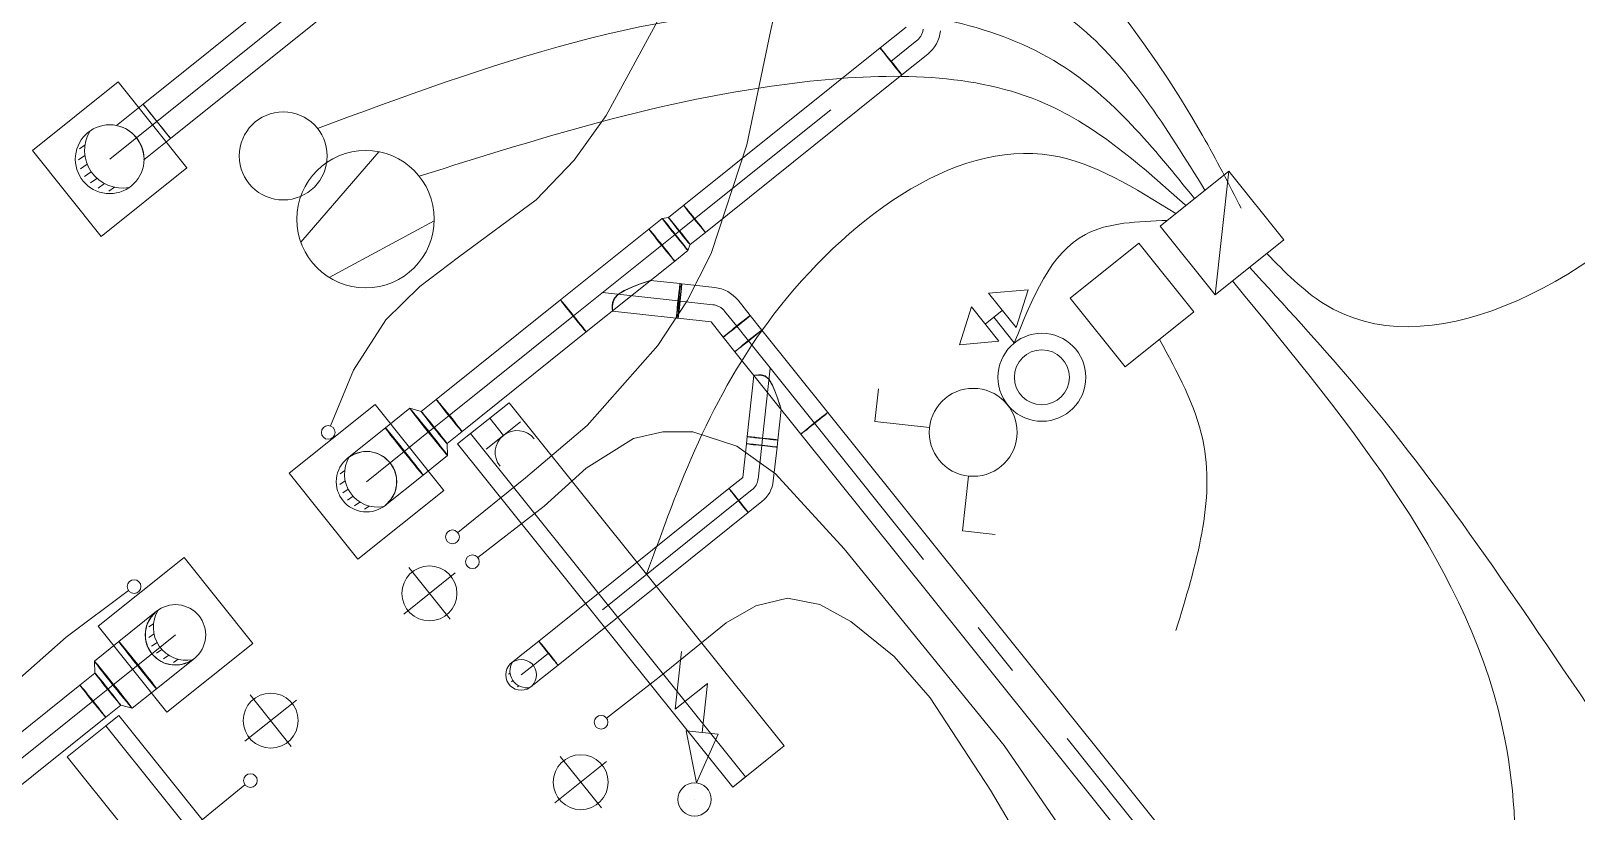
# Model space of a CAD drawing. Header units: metres. Extents: x 2747662.9 to 2747731.3, y 1250221.9 to 1250283.3.
# Drawn here: x 2747694.766 to 2747697.576, y 1250263.421 to 1250264.84 of the extents above; entities that cross this region are included whole.
import ezdxf

# ---------------------------------------------------------------- set-up
doc = ezdxf.new("R2010")
doc.units = ezdxf.units.M
doc.header["$MEASUREMENT"] = 0
for name, pattern in [('STRICHPUNKT2-A0PKIVIE00', [0.635, 0.3175, -0.15875, 0, -0.15875]), ('STRICHPUNKT2-A0PKIVIO00', [0.635, 0.3175, -0.15875, 0, -0.15875]), ('STRICHPUNKT2-A0PKIVIT00', [0.635, 0.3175, -0.15875, 0, -0.15875])]:
    doc.linetypes.add(name, pattern=pattern)
for name, color, linetype in [('___deckendurchbruch', 7, 'Continuous'), ('___elektro', 7, 'Continuous'), ('___lueftung', 7, 'Continuous'), ('___sanitär', 7, 'Continuous')]:
    doc.layers.add(name, color=color, linetype=linetype)

msp = doc.modelspace()

# ---------------------------------------------------------------- linework, layer by layer
at = {"layer": '___deckendurchbruch', "color": 215, "linetype": 'STRICHPUNKT2-A0PKIVIT00', "lineweight": 0, "true_color": 0xa44f91}
for p, q in [((2747695.4439, 1250263.7797), (2747695.5375, 1250263.8547)), ((2747695.5282, 1250263.7704), (2747695.4532, 1250263.864)), ((2747695.1552, 1250263.5483), (2747695.2488, 1250263.6233)), ((2747695.2395, 1250263.539), (2747695.1645, 1250263.6326)), ((2747695.719, 1250263.4363), (2747695.8127, 1250263.5114)), ((2747695.8034, 1250263.427), (2747695.7283, 1250263.5207))]:
    msp.add_line(p, q, dxfattribs=at)
at = {"layer": '___deckendurchbruch', "color": 215, "linetype": 'Continuous', "lineweight": 0, "true_color": 0xa44f91}
for centre in [(2747695.4907, 1250263.8172), (2747695.202, 1250263.5858), (2747695.7659, 1250263.4738)]:
    msp.add_circle(centre, 0.05, dxfattribs=at)
at = {"layer": '___elektro', "color": 30, "linetype": 'Continuous', "lineweight": 0, "true_color": 0xff8d1c}
for p, q in [((2747695.1747, 1250264.6752), (2747695.1748, 1250264.6752)), ((2747695.2872, 1250264.6628), (2747695.2872, 1250264.6628)), ((2747695.3989, 1250264.6203), (2747695.2568, 1250264.4559)), ((2747695.2965, 1250264.5952), (2747695.2965, 1250264.5953)), ((2747695.4722, 1250264.5759), (2747695.4722, 1250264.5759)), ((2747696.9448, 1250264.5853), (2747696.8199, 1250264.4852)), ((2747696.9448, 1250264.5853), (2747696.92, 1250264.3604)), ((2747697.0448, 1250264.4604), (2747696.9448, 1250264.5853)), ((2747695.1624, 1250264.5628), (2747695.1624, 1250264.5628)), ((2747695.2748, 1250264.5504), (2747695.2749, 1250264.5504)), ((2747696.898, 1250264.5478), (2747696.898, 1250264.5478)), ((2747696.9136, 1250264.5603), (2747696.9136, 1250264.5603)), ((2747696.9292, 1250264.5728), (2747696.9292, 1250264.5728)), ((2747696.9573, 1250264.5697), (2747696.9573, 1250264.5697)), ((2747696.9698, 1250264.5541), (2747696.9698, 1250264.5541)), ((2747696.8667, 1250264.5227), (2747696.8668, 1250264.5228)), ((2747696.8824, 1250264.5352), (2747696.8824, 1250264.5353)), ((2747696.9823, 1250264.5385), (2747696.9823, 1250264.5385)), ((2747696.9948, 1250264.5228), (2747696.9949, 1250264.5229)), ((2747695.4996, 1250264.4947), (2747695.3082, 1250264.3918)), ((2747696.8355, 1250264.4977), (2747696.8356, 1250264.4977)), ((2747696.8511, 1250264.5102), (2747696.8512, 1250264.5103)), ((2747697.0073, 1250264.5072), (2747697.0074, 1250264.5073)), ((2747697.0198, 1250264.4916), (2747697.0199, 1250264.4917)), ((2747696.8199, 1250264.4852), (2747696.92, 1250264.3604)), ((2747696.8324, 1250264.4696), (2747696.8325, 1250264.4696)), ((2747697.0323, 1250264.476), (2747697.0324, 1250264.4761)), ((2747696.7809, 1250264.4539), (2747696.6561, 1250264.3539)), ((2747696.881, 1250264.3291), (2747696.7809, 1250264.4539)), ((2747696.7934, 1250264.4383), (2747696.7935, 1250264.4384)), ((2747696.8449, 1250264.454), (2747696.845, 1250264.454)), ((2747696.8575, 1250264.4384), (2747696.8575, 1250264.4384)), ((2747696.92, 1250264.3604), (2747697.0448, 1250264.4604)), ((2747697.0136, 1250264.4354), (2747697.0137, 1250264.4354)), ((2747697.0292, 1250264.4479), (2747697.0293, 1250264.4479)), ((2747695.2771, 1250264.4195), (2747695.2771, 1250264.4195)), ((2747696.87, 1250264.4228), (2747696.87, 1250264.4228)), ((2747696.8825, 1250264.4072), (2747696.8825, 1250264.4072)), ((2747696.9824, 1250264.4104), (2747696.9825, 1250264.4104)), ((2747696.998, 1250264.4229), (2747696.9981, 1250264.4229)), ((2747695.4528, 1250264.4001), (2747695.4528, 1250264.4002)), ((2747696.895, 1250264.3916), (2747696.895, 1250264.3916)), ((2747696.9512, 1250264.3854), (2747696.9512, 1250264.3854)), ((2747696.9668, 1250264.3979), (2747696.9669, 1250264.3979)), ((2747696.5795, 1250264.3694), (2747696.5077, 1250264.3631)), ((2747696.5577, 1250264.3007), (2747696.5077, 1250264.3631)), ((2747696.5795, 1250264.3694), (2747696.5577, 1250264.3007)), ((2747696.6561, 1250264.3539), (2747696.7561, 1250264.229)), ((2747696.9075, 1250264.376), (2747696.9075, 1250264.376)), ((2747696.9356, 1250264.3729), (2747696.9356, 1250264.3729)), ((2747696.4547, 1250264.2694), (2747696.4765, 1250264.3381)), ((2747696.5265, 1250264.2757), (2747696.4765, 1250264.3381)), ((2747696.5015, 1250264.3069), (2747696.5327, 1250264.3319)), ((2747696.7561, 1250264.229), (2747696.881, 1250264.3291)), ((2747696.5171, 1250264.3194), (2747696.5546, 1250264.2726)), ((2747696.4547, 1250264.2694), (2747696.5265, 1250264.2757)), ((2747696.5546, 1250264.2726), (2747696.5547, 1250264.2726)), ((2747696.6671, 1250264.2602), (2747696.6671, 1250264.2602)), ((2747696.3009, 1250264.1298), (2747696.3075, 1250264.1895)), ((2747696.4298, 1250264.1725), (2747696.4298, 1250264.1726)), ((2747696.5422, 1250264.1601), (2747696.5423, 1250264.1602)), ((2747696.5422, 1250264.1601), (2747696.5423, 1250264.1602)), ((2747695.6565, 1250264.1295), (2747695.5941, 1250264.0795)), ((2747695.6003, 1250264.1357), (2747695.6003, 1250264.1357)), ((2747695.6253, 1250264.1045), (2747695.6003, 1250264.1357)), ((2747696.4003, 1250264.1189), (2747696.3009, 1250264.1298)), ((2747696.6547, 1250264.1477), (2747696.6547, 1250264.1478)), ((2747695.6253, 1250264.1045), (2747695.6254, 1250264.1045)), ((2747696.4174, 1250264.0601), (2747696.4174, 1250264.0601)), ((2747696.5298, 1250264.0477), (2747696.5299, 1250264.0477)), ((2747696.471, 1250264.0306), (2747696.4601, 1250263.9312)), ((2747696.4601, 1250263.9312), (2747696.5197, 1250263.9246)), ((2747695.8858, 1250263.8519), (2747695.8858, 1250263.8519)), ((2747695.7921, 1250263.7768), (2747695.7922, 1250263.7769)), ((2747695.9377, 1250263.6064), (2747695.9494, 1250263.7118)), ((2747695.9963, 1250263.6533), (2747695.9377, 1250263.6064)), ((2747695.9865, 1250263.5643), (2747695.9963, 1250263.6533)), ((2747696.0156, 1250263.5611), (2747695.9574, 1250263.5675)), ((2747695.9764, 1250263.4725), (2747695.9574, 1250263.5675)), ((2747694.8672, 1250263.5482), (2747694.8673, 1250263.5482)), ((2747695.9764, 1250263.4725), (2747696.0156, 1250263.5611)), ((2747696.1006, 1250263.5114), (2747696.1006, 1250263.5115)), ((2747695.973, 1250263.4424), (2747695.9731, 1250263.4424))]:
    msp.add_line(p, q, dxfattribs=at)
for points in [[(2747695.542, 1250264.089), (2747696.0423, 1250263.4647), (2747696.1359, 1250263.5398), (2747695.6357, 1250264.164)], [(2747695.542, 1250264.089), (2747696.0423, 1250263.4647), (2747696.0657, 1250263.4835), (2747695.5654, 1250264.1077)], [(2747695.4259, 1250262.9707), (2747694.9255, 1250263.5949), (2747694.8319, 1250263.5199), (2747695.3322, 1250262.8956)], [(2747695.4259, 1250262.9707), (2747694.9255, 1250263.5949), (2747694.9021, 1250263.5762), (2747695.4024, 1250262.9519)]]:
    msp.add_lwpolyline(points, close=True, dxfattribs=at)
for centre, radius in [((2747695.2248, 1250264.6128), 0.08), ((2747695.3746, 1250264.4977), 0.125), ((2747696.6047, 1250264.2102), 0.08), ((2747696.6047, 1250264.2102), 0.05), ((2747696.4798, 1250264.1101), 0.08), ((2747695.973, 1250263.4424), 0.0303)]:
    msp.add_circle(centre, radius, dxfattribs=at)
msp.add_arc((2747695.6503, 1250264.0733), 0.04, 38.71, 218.71, dxfattribs=at)
for points, knots in [([(2747697.0136, 1250264.4354), (2747697.0468, 1250264.4016), (2747697.08, 1250264.3678), (2747697.1171, 1250264.3444), (2747697.4881, 1250264.1098), (2747698.2472, 1250264.9107), (2747698.0798, 1250265.3318), (2747698.0593, 1250265.3833), (2747698.025, 1250265.429), (2747697.9908, 1250265.4748)], [0, 0, 0, 0, 1, 1, 1, 2, 2, 2, 3, 3, 3, 3]), ([(2747695.1858, 1250265.2915), (2747695.4422, 1250265.3725), (2747695.6985, 1250265.4535), (2747695.9429, 1250265.4183), (2747696.333, 1250265.362), (2747696.6928, 1250265.0099), (2747696.8971, 1250264.6499), (2747696.922, 1250264.6059), (2747696.9447, 1250264.5618), (2747696.9673, 1250264.5177)], [0, 0, 0, 0, 1, 1, 1, 2, 2, 2, 3, 3, 3, 3]), ([(2747696.9014, 1250264.5505), (2747696.8315, 1250264.6636), (2747696.7616, 1250264.7768), (2747696.669, 1250264.8517), (2747696.469, 1250265.0135), (2747696.1631, 1250264.9969), (2747695.8573, 1250264.9803)], [0, 0, 0, 0, 1, 1, 1, 2, 2, 2, 2]), ([(2747695.2872, 1250264.6628), (2747695.5966, 1250264.7775), (2747695.9061, 1250264.8921), (2747696.2387, 1250264.882), (2747696.3788, 1250264.8777), (2747696.523, 1250264.8513), (2747696.637, 1250264.7798), (2747696.7331, 1250264.7196), (2747696.8077, 1250264.6274), (2747696.8824, 1250264.5352)], [0, 0, 0, 0, 1, 1, 1, 2, 2, 2, 3, 3, 3, 3]), ([(2747695.4722, 1250264.5759), (2747695.7028, 1250264.6487), (2747695.9334, 1250264.7215), (2747696.1828, 1250264.7485), (2747696.3296, 1250264.7644), (2747696.483, 1250264.7643), (2747696.6113, 1250264.7078), (2747696.7054, 1250264.6663), (2747696.7861, 1250264.5945), (2747696.8667, 1250264.5227)], [0, 0, 0, 0, 1, 1, 1, 2, 2, 2, 3, 3, 3, 3]), ([(2747695.8858, 1250263.8519), (2747695.9439, 1250264.0132), (2747696.002, 1250264.1745), (2747696.1173, 1250264.3249), (2747696.2447, 1250264.4909), (2747696.4418, 1250264.6437), (2747696.6222, 1250264.6137), (2747696.6996, 1250264.6009), (2747696.7739, 1250264.5544), (2747696.8483, 1250264.5079)], [0, 0, 0, 0, 1, 1, 1, 2, 2, 2, 3, 3, 3, 3]), ([(2747696.5546, 1250264.2726), (2747696.5873, 1250264.3545), (2747696.6199, 1250264.4365), (2747696.6841, 1250264.4702), (2747696.7251, 1250264.4918), (2747696.779, 1250264.4936), (2747696.8328, 1250264.4955)], [0, 0, 0, 0, 1, 1, 1, 2, 2, 2, 2]), ([(2747698.591, 1250263.0949), (2747698.5208, 1250263.0389), (2747698.4506, 1250262.9829), (2747698.3803, 1250262.9593), (2747698.1091, 1250262.8686), (2747697.837, 1250263.261), (2747697.629, 1250263.5675), (2747697.46, 1250263.8165), (2747697.3333, 1250264.0087), (2747697.1679, 1250264.2032), (2747697.1093, 1250264.2721), (2747697.0459, 1250264.3412), (2747696.9824, 1250264.4104)], [0, 0, 0, 0, 1, 1, 1, 2, 2, 2, 3, 3, 3, 4, 4, 4, 4]), ([(2747697.4311, 1250262.9278), (2747697.4584, 1250263.1417), (2747697.4856, 1250263.3556), (2747697.447, 1250263.5523), (2747697.3873, 1250263.8576), (2747697.1692, 1250264.1215), (2747696.9512, 1250264.3854)], [0, 0, 0, 0, 1, 1, 1, 2, 2, 2, 2]), ([(2747696.8185, 1250264.2792), (2747696.8512, 1250264.2193), (2747696.8839, 1250264.1594), (2747696.8974, 1250264.0969), (2747696.9211, 1250263.9867), (2747696.8848, 1250263.8683), (2747696.8486, 1250263.75)], [0, 0, 0, 0, 1, 1, 1, 2, 2, 2, 2])]:
    msp.add_open_spline(points, degree=3, knots=knots, dxfattribs=at)
at = {"layer": '___lueftung', "color": 152, "linetype": 'Continuous', "lineweight": 0, "true_color": 0x0365dd}
for p, q in [((2747696.1028, 1250265.6149), (2747694.9699, 1250264.7069)), ((2747695.0199, 1250264.6445), (2747696.1529, 1250265.5525)), ((2747694.9215, 1250264.6682), (2747694.9699, 1250264.7069)), ((2747694.9707, 1250264.7059), (2747694.9699, 1250264.7069)), ((2747694.9699, 1250264.7069), (2747694.9707, 1250264.7059)), ((2747694.9845, 1250264.6887), (2747694.9699, 1250264.7069)), ((2747694.9732, 1250264.7028), (2747694.9707, 1250264.7059)), ((2747694.9707, 1250264.7059), (2747694.9732, 1250264.7028)), ((2747694.9772, 1250264.6978), (2747694.9732, 1250264.7028)), ((2747694.9732, 1250264.7028), (2747694.9772, 1250264.6978)), ((2747694.9824, 1250264.6913), (2747694.9772, 1250264.6978)), ((2747694.9772, 1250264.6978), (2747694.9824, 1250264.6913)), ((2747694.9884, 1250264.6838), (2747694.9824, 1250264.6913)), ((2747694.9824, 1250264.6913), (2747694.9884, 1250264.6838)), ((2747695.0053, 1250264.6628), (2747694.9845, 1250264.6887)), ((2747694.9232, 1250264.6678), (2747694.9215, 1250264.6682)), ((2747694.9215, 1250264.6682), (2747694.9232, 1250264.6678)), ((2747694.928, 1250264.6665), (2747694.9232, 1250264.6678)), ((2747694.9232, 1250264.6678), (2747694.928, 1250264.6665)), ((2747694.9349, 1250264.6639), (2747694.928, 1250264.6665)), ((2747694.928, 1250264.6665), (2747694.9349, 1250264.6639)), ((2747694.9428, 1250264.6596), (2747694.9349, 1250264.6639)), ((2747694.9349, 1250264.6639), (2747694.9428, 1250264.6596)), ((2747694.9507, 1250264.6536), (2747694.9428, 1250264.6596)), ((2747694.9428, 1250264.6596), (2747694.9507, 1250264.6536)), ((2747694.9949, 1250264.6757), (2747694.9884, 1250264.6838)), ((2747694.9884, 1250264.6838), (2747694.9949, 1250264.6757)), ((2747694.9949, 1250264.6757), (2747695.0014, 1250264.6676)), ((2747695.0014, 1250264.6676), (2747694.9949, 1250264.6757)), ((2747695.0014, 1250264.6676), (2747695.0074, 1250264.6601)), ((2747695.0074, 1250264.6601), (2747695.0014, 1250264.6676)), ((2747695.0199, 1250264.6445), (2747695.0053, 1250264.6628)), ((2747695.0074, 1250264.6601), (2747695.0126, 1250264.6537)), ((2747695.0126, 1250264.6537), (2747695.0074, 1250264.6601)), ((2747694.8542, 1250264.6259), (2747694.8643, 1250264.6329)), ((2747694.8542, 1250264.6259), (2747694.8643, 1250264.6329)), ((2747694.9578, 1250264.646), (2747694.9507, 1250264.6536)), ((2747694.9507, 1250264.6536), (2747694.9578, 1250264.646)), ((2747694.9578, 1250264.646), (2747694.9636, 1250264.6374)), ((2747694.9636, 1250264.6374), (2747694.9578, 1250264.646)), ((2747694.9636, 1250264.6374), (2747694.9678, 1250264.6284)), ((2747694.9678, 1250264.6284), (2747694.9636, 1250264.6374)), ((2747694.9715, 1250264.6058), (2747695.0199, 1250264.6445)), ((2747695.0126, 1250264.6537), (2747695.0166, 1250264.6487)), ((2747695.0166, 1250264.6487), (2747695.0126, 1250264.6537)), ((2747695.0166, 1250264.6487), (2747695.0191, 1250264.6456)), ((2747695.0191, 1250264.6456), (2747695.0166, 1250264.6487)), ((2747695.0191, 1250264.6456), (2747695.0199, 1250264.6445)), ((2747695.0199, 1250264.6445), (2747695.0191, 1250264.6456)), ((2747694.8525, 1250264.6058), (2747694.8641, 1250264.6138)), ((2747694.8525, 1250264.6058), (2747694.8641, 1250264.6138)), ((2747694.9091, 1250264.6069), (2747694.9091, 1250264.607)), ((2747694.9091, 1250264.6069), (2747694.9091, 1250264.607)), ((2747694.9678, 1250264.6284), (2747694.9702, 1250264.6197)), ((2747694.9702, 1250264.6197), (2747694.9678, 1250264.6284)), ((2747694.9702, 1250264.6197), (2747694.9713, 1250264.6124)), ((2747694.9713, 1250264.6124), (2747694.9702, 1250264.6197)), ((2747694.9713, 1250264.6124), (2747694.9716, 1250264.6075)), ((2747694.9716, 1250264.6075), (2747694.9713, 1250264.6124)), ((2747694.9716, 1250264.6075), (2747694.9715, 1250264.6058)), ((2747694.9715, 1250264.6058), (2747694.9716, 1250264.6075)), ((2747694.8562, 1250264.5893), (2747694.8683, 1250264.5977)), ((2747694.8562, 1250264.5893), (2747694.8683, 1250264.5977)), ((2747694.8635, 1250264.5753), (2747694.8757, 1250264.5838)), ((2747694.8635, 1250264.5753), (2747694.8757, 1250264.5838)), ((2747694.874, 1250264.5636), (2747694.886, 1250264.572)), ((2747694.874, 1250264.5636), (2747694.886, 1250264.572)), ((2747694.8881, 1250264.5544), (2747694.8997, 1250264.5624)), ((2747694.8881, 1250264.5544), (2747694.8997, 1250264.5624)), ((2747694.9075, 1250264.5489), (2747694.9176, 1250264.5559)), ((2747694.9075, 1250264.5489), (2747694.9176, 1250264.5559))]:
    msp.add_line(p, q, dxfattribs=at)
at = {"layer": '___lueftung', "color": 152, "linetype": 'STRICHPUNKT2-A0PKIVIE00', "lineweight": 0, "true_color": 0x0365dd}
for p, q in [((2747694.9949, 1250264.6757), (2747696.1278, 1250265.5837)), ((2747694.9091, 1250264.6069), (2747694.9949, 1250264.6757))]:
    msp.add_line(p, q, dxfattribs=at)
at = {"layer": '___lueftung', "color": 152, "linetype": 'Continuous', "lineweight": 0, "true_color": 0x0365dd}
msp.add_circle((2747694.9091, 1250264.6069), 0.0625, dxfattribs=at)
msp.add_circle((2747694.9091, 1250264.6069), 0.0625, dxfattribs=at)
msp.add_arc((2747694.9319, 1250264.6227), 0.0684, 148.6622, 280.7576, dxfattribs=at)
msp.add_arc((2747694.9319, 1250264.6227), 0.0684, 148.6622, 280.7576, dxfattribs=at)
msp.add_arc((2747694.9319, 1250264.6227), 0.0684, 148.6622, 280.7576, dxfattribs=at)
msp.add_arc((2747694.9319, 1250264.6227), 0.0684, 148.6622, 280.7576, dxfattribs=at)
at = {"layer": '___sanitär', "color": 106, "linetype": 'Continuous', "lineweight": 0, "true_color": 0x008a1e}
for p, q in [((2747696.3104, 1250264.8093), (2747696.3576, 1250264.8471)), ((2747695.9532, 1250264.523), (2747696.3105, 1250264.8093)), ((2747696.3498, 1250264.7601), (2747696.397, 1250264.7979)), ((2747694.7685, 1250264.6224), (2747694.9246, 1250264.7475)), ((2747694.9246, 1250264.7475), (2747694.7685, 1250264.6224)), ((2747694.7685, 1250264.6224), (2747694.9246, 1250264.7475)), ((2747694.9246, 1250264.7475), (2747694.7685, 1250264.6224)), ((2747694.9246, 1250264.7475), (2747695.0496, 1250264.5914)), ((2747694.9246, 1250264.7475), (2747695.0496, 1250264.5914)), ((2747694.9246, 1250264.7475), (2747694.9246, 1250264.7475)), ((2747694.9246, 1250264.7475), (2747695.0496, 1250264.5914)), ((2747694.9246, 1250264.7475), (2747695.0496, 1250264.5914)), ((2747694.9246, 1250264.7475), (2747694.9246, 1250264.7475)), ((2747695.9926, 1250264.4738), (2747696.3499, 1250264.7601)), ((2747694.7685, 1250264.6224), (2747694.7685, 1250264.6225)), ((2747694.7685, 1250264.6224), (2747694.7685, 1250264.6225)), ((2747694.7685, 1250264.6224), (2747694.8936, 1250264.4664)), ((2747694.7685, 1250264.6224), (2747694.8936, 1250264.4664)), ((2747694.7685, 1250264.6224), (2747694.8936, 1250264.4664)), ((2747694.7685, 1250264.6224), (2747694.8936, 1250264.4664)), ((2747694.8936, 1250264.4664), (2747695.0496, 1250264.5914)), ((2747695.0496, 1250264.5914), (2747694.8936, 1250264.4664)), ((2747694.8936, 1250264.4664), (2747695.0496, 1250264.5914)), ((2747695.0496, 1250264.5914), (2747694.8936, 1250264.4664)), ((2747695.0496, 1250264.5914), (2747695.0497, 1250264.5915)), ((2747695.0496, 1250264.5914), (2747695.0497, 1250264.5915)), ((2747695.9255, 1250264.5008), (2747695.9532, 1250264.523)), ((2747695.8899, 1250264.4799), (2747695.914, 1250264.4993)), ((2747695.914, 1250264.4993), (2747695.9255, 1250264.5008)), ((2747694.8936, 1250264.4664), (2747694.8936, 1250264.4664)), ((2747694.8936, 1250264.4664), (2747694.8936, 1250264.4664)), ((2747695.7291, 1250264.3511), (2747695.8899, 1250264.4799)), ((2747695.9649, 1250264.4516), (2747695.9926, 1250264.4738)), ((2747695.9368, 1250264.4214), (2747695.9609, 1250264.4408)), ((2747695.9609, 1250264.4408), (2747695.9649, 1250264.4516)), ((2747695.776, 1250264.2926), (2747695.9368, 1250264.4214)), ((2747695.8723, 1250264.3793), (2747695.8588, 1250264.3742)), ((2747695.8596, 1250264.3744), (2747695.873, 1250264.3795)), ((2747695.8833, 1250264.3831), (2747695.8723, 1250264.3793)), ((2747695.873, 1250264.3795), (2747695.8838, 1250264.3833)), ((2747695.8905, 1250264.3855), (2747695.8833, 1250264.3831)), ((2747695.8838, 1250264.3833), (2747695.8908, 1250264.3856)), ((2747695.8931, 1250264.3864), (2747695.8905, 1250264.3855)), ((2747695.8908, 1250264.3856), (2747695.8931, 1250264.3864)), ((2747695.8931, 1250264.3864), (2747695.9467, 1250264.3805)), ((2747695.9465, 1250264.3794), (2747695.946, 1250264.3762)), ((2747695.9467, 1250264.3805), (2747695.9465, 1250264.3794)), ((2747695.9465, 1250264.3763), (2747695.9467, 1250264.3794)), ((2747695.9466, 1250264.3805), (2747695.9497, 1250264.3802)), ((2747695.9467, 1250264.3794), (2747695.9467, 1250264.3805)), ((2747695.9497, 1250264.3802), (2747696.0099, 1250264.3735)), ((2747695.5031, 1250264.17), (2747695.7291, 1250264.3511)), ((2747695.827, 1250264.3536), (2747695.824, 1250264.3463)), ((2747695.8248, 1250264.3466), (2747695.8279, 1250264.3539)), ((2747695.8337, 1250264.361), (2747695.827, 1250264.3536)), ((2747695.8279, 1250264.3539), (2747695.8347, 1250264.3613)), ((2747695.845, 1250264.368), (2747695.8337, 1250264.361)), ((2747695.8347, 1250264.3613), (2747695.8459, 1250264.3683)), ((2747695.8588, 1250264.3742), (2747695.845, 1250264.368)), ((2747695.8459, 1250264.3683), (2747695.8596, 1250264.3744)), ((2747695.9437, 1250264.3571), (2747695.9428, 1250264.349)), ((2747695.9446, 1250264.3647), (2747695.9437, 1250264.3571)), ((2747695.9438, 1250264.3493), (2747695.9447, 1250264.3574)), ((2747695.9454, 1250264.3712), (2747695.9446, 1250264.3647)), ((2747695.9447, 1250264.3574), (2747695.9454, 1250264.3649)), ((2747695.946, 1250264.3762), (2747695.9454, 1250264.3712)), ((2747695.9454, 1250264.3649), (2747695.9461, 1250264.3714)), ((2747695.9461, 1250264.3714), (2747695.9465, 1250264.3763)), ((2747696.0521, 1250264.3503), (2747696.0743, 1250264.3226)), ((2747695.824, 1250264.3463), (2747695.8231, 1250264.3399)), ((2747695.8231, 1250264.3399), (2747695.8231, 1250264.3349)), ((2747695.8231, 1250264.3349), (2747695.8234, 1250264.3317)), ((2747695.8234, 1250264.3317), (2747695.8236, 1250264.3307)), ((2747695.8236, 1250264.335), (2747695.8238, 1250264.3401)), ((2747695.8236, 1250264.3318), (2747695.8236, 1250264.335)), ((2747695.8236, 1250264.3307), (2747695.8236, 1250264.3318)), ((2747695.8236, 1250264.3307), (2747695.9398, 1250264.3179)), ((2747695.8238, 1250264.3401), (2747695.8248, 1250264.3466)), ((2747695.9405, 1250264.3269), (2747695.9401, 1250264.322)), ((2747695.9411, 1250264.3334), (2747695.9405, 1250264.3269)), ((2747695.9405, 1250264.3221), (2747695.9412, 1250264.3271)), ((2747695.9419, 1250264.3409), (2747695.9411, 1250264.3334)), ((2747695.9412, 1250264.3271), (2747695.942, 1250264.3336)), ((2747695.9428, 1250264.349), (2747695.9419, 1250264.3409)), ((2747695.942, 1250264.3336), (2747695.9429, 1250264.3412)), ((2747695.9429, 1250264.3412), (2747695.9438, 1250264.3493)), ((2747696.0743, 1250264.3226), (2747696.0955, 1250264.2962)), ((2747695.9401, 1250264.322), (2747695.9398, 1250264.3189)), ((2747695.9398, 1250264.3179), (2747695.9401, 1250264.319)), ((2747695.9398, 1250264.3189), (2747695.9398, 1250264.3179)), ((2747695.94, 1250264.3178), (2747695.943, 1250264.3175)), ((2747695.9401, 1250264.319), (2747695.9405, 1250264.3221)), ((2747695.9428, 1250264.3175), (2747696.003, 1250264.3109)), ((2747696.003, 1250264.3109), (2747696.0252, 1250264.2832)), ((2747696.0955, 1250264.2962), (2747696.2156, 1250264.1464)), ((2747695.55, 1250264.1114), (2747695.776, 1250264.2926)), ((2747696.0251, 1250264.2832), (2747696.0464, 1250264.2568)), ((2747696.0464, 1250264.2568), (2747696.1664, 1250264.107)), ((2747696.081, 1250264.2135), (2747696.0687, 1250264.1023)), ((2747696.0819, 1250264.2138), (2747696.081, 1250264.2135)), ((2747696.081, 1250264.2135), (2747696.082, 1250264.2136)), ((2747696.0848, 1250264.2142), (2747696.0819, 1250264.2138)), ((2747696.082, 1250264.2136), (2747696.0849, 1250264.2138)), ((2747696.0892, 1250264.2146), (2747696.0848, 1250264.2142)), ((2747696.0849, 1250264.2138), (2747696.0894, 1250264.214)), ((2747696.095, 1250264.2145), (2747696.0892, 1250264.2146)), ((2747696.0894, 1250264.214), (2747696.0953, 1250264.2137)), ((2747696.1016, 1250264.2126), (2747696.095, 1250264.2145)), ((2747696.0953, 1250264.2137), (2747696.1019, 1250264.2118)), ((2747696.1083, 1250264.2071), (2747696.1016, 1250264.2126)), ((2747696.1019, 1250264.2118), (2747696.1085, 1250264.2062)), ((2747696.1144, 1250264.1967), (2747696.1083, 1250264.2071)), ((2747696.1085, 1250264.2062), (2747696.1147, 1250264.1958)), ((2747696.1198, 1250264.1836), (2747696.1144, 1250264.1967)), ((2747696.1147, 1250264.1958), (2747696.12, 1250264.1828)), ((2747696.1243, 1250264.171), (2747696.1198, 1250264.1836)), ((2747696.12, 1250264.1828), (2747696.1244, 1250264.1703)), ((2747695.2358, 1250264.0359), (2747695.392, 1250264.1608)), ((2747695.392, 1250264.1608), (2747695.2358, 1250264.0359)), ((2747695.2358, 1250264.0359), (2747695.392, 1250264.1608)), ((2747695.392, 1250264.1608), (2747695.2358, 1250264.0359)), ((2747695.392, 1250264.1608), (2747695.392, 1250264.1609)), ((2747695.392, 1250264.1608), (2747695.392, 1250264.1609)), ((2747695.392, 1250264.1608), (2747695.5169, 1250264.0046)), ((2747695.392, 1250264.1608), (2747695.5169, 1250264.0046)), ((2747695.392, 1250264.1608), (2747695.5169, 1250264.0046)), ((2747695.392, 1250264.1608), (2747695.5169, 1250264.0046)), ((2747695.4105, 1250264.1181), (2747695.455, 1250264.1538)), ((2747695.455, 1250264.1538), (2747695.4758, 1250264.1481)), ((2747695.4758, 1250264.1481), (2747695.5031, 1250264.17)), ((2747696.1276, 1250264.1607), (2747696.1243, 1250264.171)), ((2747696.1244, 1250264.1703), (2747696.1278, 1250264.1603)), ((2747696.1298, 1250264.1541), (2747696.1276, 1250264.1607)), ((2747696.1278, 1250264.1603), (2747696.1298, 1250264.1539)), ((2747696.1305, 1250264.1518), (2747696.1298, 1250264.1541)), ((2747696.1298, 1250264.1539), (2747696.1305, 1250264.1518)), ((2747696.1305, 1250264.1518), (2747696.1244, 1250264.0961)), ((2747696.2156, 1250264.1464), (2747696.9758, 1250263.1979)), ((2747695.3419, 1250264.0632), (2747695.4105, 1250264.1181)), ((2747695.4118, 1250264.1168), (2747695.4105, 1250264.1181)), ((2747695.4105, 1250264.1181), (2747695.4115, 1250264.1165)), ((2747695.4115, 1250264.1165), (2747695.4148, 1250264.1121)), ((2747695.4154, 1250264.1126), (2747695.4118, 1250264.1168)), ((2747695.4148, 1250264.1121), (2747695.4201, 1250264.1052)), ((2747695.421, 1250264.1059), (2747695.4154, 1250264.1126)), ((2747695.4201, 1250264.1052), (2747695.4271, 1250264.0962)), ((2747695.4282, 1250264.0971), (2747695.421, 1250264.1059)), ((2747695.5227, 1250264.0896), (2747695.55, 1250264.1114)), ((2747696.0687, 1250264.1023), (2747696.0673, 1250264.0893)), ((2747696.0696, 1250264.1023), (2747696.0687, 1250264.1023)), ((2747696.0687, 1250264.1023), (2747696.0697, 1250264.1021)), ((2747696.0724, 1250264.1021), (2747696.0696, 1250264.1023)), ((2747696.0697, 1250264.1021), (2747696.0725, 1250264.1017)), ((2747696.0768, 1250264.1017), (2747696.0724, 1250264.1021)), ((2747696.0725, 1250264.1017), (2747696.077, 1250264.1011)), ((2747696.0825, 1250264.1011), (2747696.0768, 1250264.1017)), ((2747696.077, 1250264.1011), (2747696.0827, 1250264.1004)), ((2747696.0892, 1250264.1004), (2747696.0825, 1250264.1011)), ((2747696.0827, 1250264.1004), (2747696.0895, 1250264.0996)), ((2747696.0964, 1250264.0997), (2747696.0892, 1250264.1004)), ((2747696.0895, 1250264.0996), (2747696.0967, 1250264.0988)), ((2747696.1036, 1250264.0988), (2747696.0964, 1250264.0997)), ((2747696.0967, 1250264.0988), (2747696.1039, 1250264.098)), ((2747696.1104, 1250264.0981), (2747696.1036, 1250264.0988)), ((2747696.1039, 1250264.098), (2747696.1106, 1250264.0973)), ((2747696.1161, 1250264.0974), (2747696.1104, 1250264.0981)), ((2747696.1106, 1250264.0973), (2747696.1163, 1250264.0967)), ((2747696.1206, 1250264.0968), (2747696.1161, 1250264.0974)), ((2747696.1664, 1250264.107), (2747696.9266, 1250263.1585)), ((2747695.3542, 1250264.0706), (2747695.3419, 1250264.0632)), ((2747695.3419, 1250264.0632), (2747695.3542, 1250264.0706)), ((2747695.368, 1250264.0747), (2747695.3542, 1250264.0706)), ((2747695.3542, 1250264.0706), (2747695.368, 1250264.0747)), ((2747695.3824, 1250264.075), (2747695.368, 1250264.0747)), ((2747695.368, 1250264.0747), (2747695.3824, 1250264.075)), ((2747695.3963, 1250264.0715), (2747695.3824, 1250264.075)), ((2747695.3824, 1250264.075), (2747695.3963, 1250264.0715)), ((2747695.4089, 1250264.0646), (2747695.3963, 1250264.0715)), ((2747695.3963, 1250264.0715), (2747695.4089, 1250264.0646)), ((2747695.4271, 1250264.0962), (2747695.4354, 1250264.0858)), ((2747695.4366, 1250264.0868), (2747695.4282, 1250264.0971)), ((2747695.4354, 1250264.0858), (2747695.4442, 1250264.0747)), ((2747695.4455, 1250264.0757), (2747695.4366, 1250264.0868)), ((2747695.4442, 1250264.0747), (2747695.4532, 1250264.0636)), ((2747695.4544, 1250264.0646), (2747695.4455, 1250264.0757)), ((2747695.5237, 1250264.0679), (2747695.5227, 1250264.0896)), ((2747696.0673, 1250264.0893), (2747696.0605, 1250264.0278)), ((2747696.123, 1250264.0832), (2747696.1162, 1250264.0217)), ((2747696.1163, 1250264.0967), (2747696.1207, 1250264.0963)), ((2747696.1234, 1250264.0964), (2747696.1206, 1250264.0968)), ((2747696.1207, 1250264.0963), (2747696.1235, 1250264.0961)), ((2747696.1244, 1250264.0962), (2747696.123, 1250264.0832)), ((2747696.1244, 1250264.0961), (2747696.1234, 1250264.0964)), ((2747696.1235, 1250264.0961), (2747696.1244, 1250264.0961)), ((2747695.4192, 1250264.0547), (2747695.4089, 1250264.0646)), ((2747695.4089, 1250264.0646), (2747695.4192, 1250264.0547)), ((2747695.4192, 1250264.0547), (2747695.4267, 1250264.0424)), ((2747695.4267, 1250264.0424), (2747695.4192, 1250264.0547)), ((2747695.4267, 1250264.0424), (2747695.4307, 1250264.0286)), ((2747695.4307, 1250264.0286), (2747695.4267, 1250264.0424)), ((2747695.4532, 1250264.0636), (2747695.4615, 1250264.0533)), ((2747695.4626, 1250264.0542), (2747695.4544, 1250264.0646)), ((2747695.4615, 1250264.0533), (2747695.4687, 1250264.0445)), ((2747695.4697, 1250264.0452), (2747695.4626, 1250264.0542)), ((2747695.4687, 1250264.0445), (2747695.4743, 1250264.0378)), ((2747695.475, 1250264.0383), (2747695.4697, 1250264.0452)), ((2747695.4793, 1250264.0323), (2747695.5237, 1250264.0679)), ((2747695.2358, 1250264.0359), (2747695.2358, 1250264.036)), ((2747695.2358, 1250264.0359), (2747695.2358, 1250264.036)), ((2747695.2358, 1250264.0359), (2747695.3607, 1250263.8797)), ((2747695.2358, 1250264.0359), (2747695.3607, 1250263.8797)), ((2747695.2358, 1250264.0359), (2747695.3607, 1250263.8797)), ((2747695.2358, 1250264.0359), (2747695.3607, 1250263.8797)), ((2747695.3279, 1250264.0154), (2747695.3375, 1250264.022)), ((2747695.3281, 1250264.0347), (2747695.3366, 1250264.0405)), ((2747695.3763, 1250264.0203), (2747695.3764, 1250264.0203)), ((2747695.4107, 1250263.9774), (2747695.4793, 1250264.0323)), ((2747695.431, 1250264.0143), (2747695.4276, 1250264.0003)), ((2747695.4276, 1250264.0003), (2747695.431, 1250264.0143)), ((2747695.4307, 1250264.0286), (2747695.431, 1250264.0143)), ((2747695.431, 1250264.0143), (2747695.4307, 1250264.0286)), ((2747695.4743, 1250264.0378), (2747695.4779, 1250264.0336)), ((2747695.4783, 1250264.0339), (2747695.475, 1250264.0383)), ((2747695.4779, 1250264.0336), (2747695.4793, 1250264.0323)), ((2747695.4793, 1250264.0323), (2747695.4783, 1250264.0339)), ((2747696.0605, 1250264.0278), (2747696.0356, 1250264.0079)), ((2747695.3329, 1250263.9998), (2747695.3429, 1250264.0067)), ((2747695.3419, 1250263.9869), (2747695.3518, 1250263.9938)), ((2747695.3607, 1250263.8797), (2747695.5169, 1250264.0046)), ((2747695.5169, 1250264.0046), (2747695.3607, 1250263.8797)), ((2747695.3607, 1250263.8797), (2747695.5169, 1250264.0046)), ((2747695.5169, 1250264.0046), (2747695.3607, 1250263.8797)), ((2747695.4207, 1250263.9877), (2747695.4107, 1250263.9774)), ((2747695.4107, 1250263.9774), (2747695.4207, 1250263.9877)), ((2747695.4276, 1250264.0003), (2747695.4207, 1250263.9877)), ((2747695.4207, 1250263.9877), (2747695.4276, 1250264.0003)), ((2747695.5169, 1250264.0046), (2747695.5169, 1250264.0046)), ((2747695.5169, 1250264.0046), (2747695.5169, 1250264.0046)), ((2747696.0356, 1250264.0079), (2747695.6896, 1250263.7305)), ((2747695.3547, 1250263.9766), (2747695.3643, 1250263.9833)), ((2747695.3729, 1250263.9701), (2747695.3813, 1250263.9759)), ((2747696.0707, 1250263.9642), (2747695.7246, 1250263.6868)), ((2747696.0955, 1250263.9841), (2747696.0707, 1250263.9642)), ((2747694.8881, 1250263.7573), (2747695.0443, 1250263.8822)), ((2747695.0443, 1250263.8822), (2747694.8881, 1250263.7573)), ((2747694.8881, 1250263.7573), (2747695.0443, 1250263.8822)), ((2747695.0443, 1250263.8822), (2747694.8881, 1250263.7573)), ((2747695.0443, 1250263.8822), (2747695.1692, 1250263.726)), ((2747695.0443, 1250263.8822), (2747695.1692, 1250263.726)), ((2747695.0443, 1250263.8822), (2747695.0444, 1250263.8822)), ((2747695.0443, 1250263.8822), (2747695.1692, 1250263.726)), ((2747695.0443, 1250263.8822), (2747695.1692, 1250263.726)), ((2747695.0443, 1250263.8822), (2747695.0444, 1250263.8822)), ((2747695.3607, 1250263.8797), (2747695.3607, 1250263.8797)), ((2747695.3607, 1250263.8797), (2747695.3607, 1250263.8797)), ((2747694.9943, 1250263.7846), (2747694.9257, 1250263.7296)), ((2747694.974, 1250263.7477), (2747694.9774, 1250263.7616)), ((2747694.9774, 1250263.7616), (2747694.974, 1250263.7477)), ((2747694.9774, 1250263.7616), (2747694.9843, 1250263.7742)), ((2747694.9843, 1250263.7742), (2747694.9774, 1250263.7616)), ((2747694.9805, 1250263.7561), (2747694.9889, 1250263.7619)), ((2747694.9843, 1250263.7742), (2747694.9943, 1250263.7846)), ((2747694.9943, 1250263.7846), (2747694.9843, 1250263.7742)), ((2747694.8881, 1250263.7573), (2747695.013, 1250263.6011)), ((2747694.8881, 1250263.7573), (2747695.013, 1250263.6011)), ((2747694.8881, 1250263.7573), (2747694.8882, 1250263.7573)), ((2747694.8881, 1250263.7573), (2747695.013, 1250263.6011)), ((2747694.8881, 1250263.7573), (2747695.013, 1250263.6011)), ((2747694.8881, 1250263.7573), (2747694.8882, 1250263.7573)), ((2747694.9743, 1250263.7333), (2747694.974, 1250263.7477)), ((2747694.974, 1250263.7477), (2747694.9743, 1250263.7333)), ((2747694.9783, 1250263.7195), (2747694.9743, 1250263.7333)), ((2747694.9743, 1250263.7333), (2747694.9783, 1250263.7195)), ((2747694.9802, 1250263.7368), (2747694.9898, 1250263.7434)), ((2747695.0287, 1250263.7417), (2747695.0287, 1250263.7417)), ((2747694.9257, 1250263.7296), (2747694.8813, 1250263.694)), ((2747694.9271, 1250263.7283), (2747694.9257, 1250263.7296)), ((2747694.9257, 1250263.7296), (2747694.9267, 1250263.728)), ((2747694.9267, 1250263.728), (2747694.93, 1250263.7236)), ((2747694.9307, 1250263.7241), (2747694.9271, 1250263.7283)), ((2747694.93, 1250263.7236), (2747694.9353, 1250263.7167)), ((2747694.9363, 1250263.7174), (2747694.9307, 1250263.7241)), ((2747694.9353, 1250263.7167), (2747694.9424, 1250263.7077)), ((2747694.9435, 1250263.7086), (2747694.9363, 1250263.7174)), ((2747694.9424, 1250263.7077), (2747694.9506, 1250263.6973)), ((2747694.9518, 1250263.6983), (2747694.9435, 1250263.7086)), ((2747694.9857, 1250263.7073), (2747694.9783, 1250263.7195)), ((2747694.9783, 1250263.7195), (2747694.9857, 1250263.7073)), ((2747694.9853, 1250263.7211), (2747694.9952, 1250263.728)), ((2747694.9857, 1250263.7073), (2747694.9961, 1250263.6973)), ((2747694.9961, 1250263.6973), (2747694.9857, 1250263.7073)), ((2747694.9942, 1250263.7082), (2747695.0042, 1250263.7151)), ((2747695.007, 1250263.698), (2747695.0167, 1250263.7047)), ((2747695.013, 1250263.6011), (2747695.1692, 1250263.726)), ((2747695.1692, 1250263.726), (2747695.013, 1250263.6011)), ((2747695.013, 1250263.6011), (2747695.1692, 1250263.726)), ((2747695.1692, 1250263.726), (2747695.013, 1250263.6011)), ((2747695.1692, 1250263.726), (2747695.1693, 1250263.726)), ((2747695.1692, 1250263.726), (2747695.1693, 1250263.726)), ((2747695.656, 1250263.7036), (2747695.6615, 1250263.7081)), ((2747695.6615, 1250263.7081), (2747695.6896, 1250263.7305)), ((2747694.8813, 1250263.694), (2747694.8823, 1250263.6724)), ((2747694.9506, 1250263.6973), (2747694.9595, 1250263.6862)), ((2747694.9608, 1250263.6872), (2747694.9518, 1250263.6983)), ((2747694.9595, 1250263.6862), (2747694.9684, 1250263.6751)), ((2747694.9696, 1250263.6761), (2747694.9608, 1250263.6872)), ((2747694.9779, 1250263.6657), (2747694.9696, 1250263.6761)), ((2747695.0631, 1250263.6987), (2747694.9945, 1250263.6438)), ((2747694.9961, 1250263.6973), (2747695.0087, 1250263.6904)), ((2747695.0087, 1250263.6904), (2747694.9961, 1250263.6973)), ((2747695.0087, 1250263.6904), (2747695.0226, 1250263.687)), ((2747695.0226, 1250263.687), (2747695.0087, 1250263.6904)), ((2747695.0226, 1250263.687), (2747695.037, 1250263.6873)), ((2747695.037, 1250263.6873), (2747695.0226, 1250263.687)), ((2747695.0252, 1250263.6915), (2747695.0336, 1250263.6973)), ((2747695.037, 1250263.6873), (2747695.0508, 1250263.6913)), ((2747695.0508, 1250263.6913), (2747695.037, 1250263.6873)), ((2747695.0508, 1250263.6913), (2747695.0631, 1250263.6987)), ((2747695.0631, 1250263.6987), (2747695.0508, 1250263.6913)), ((2747695.64, 1250263.6908), (2747695.6408, 1250263.6914)), ((2747695.6408, 1250263.6914), (2747695.6429, 1250263.6931)), ((2747695.6429, 1250263.6931), (2747695.6463, 1250263.6959)), ((2747695.6463, 1250263.6959), (2747695.6508, 1250263.6994)), ((2747695.6508, 1250263.6994), (2747695.656, 1250263.7036)), ((2747695.6966, 1250263.6644), (2747695.7246, 1250263.6868)), ((2747694.8549, 1250263.6505), (2747694.629, 1250263.4694)), ((2747694.8823, 1250263.6724), (2747694.8549, 1250263.6505)), ((2747694.9684, 1250263.6751), (2747694.9768, 1250263.6648)), ((2747694.9768, 1250263.6648), (2747694.984, 1250263.656)), ((2747694.9849, 1250263.6567), (2747694.9779, 1250263.6657)), ((2747694.984, 1250263.656), (2747694.9896, 1250263.6493)), ((2747694.9902, 1250263.6498), (2747694.9849, 1250263.6567)), ((2747694.9896, 1250263.6493), (2747694.9932, 1250263.6451)), ((2747694.9935, 1250263.6454), (2747694.9902, 1250263.6498)), ((2747695.6348, 1250263.6703), (2747695.6374, 1250263.672)), ((2747695.6397, 1250263.6566), (2747695.6426, 1250263.6586)), ((2747695.6508, 1250263.6472), (2747695.6533, 1250263.649)), ((2747695.6575, 1250263.669), (2747695.6576, 1250263.669)), ((2747695.675, 1250263.6471), (2747695.6758, 1250263.6477)), ((2747695.6758, 1250263.6477), (2747695.6779, 1250263.6494)), ((2747695.6779, 1250263.6494), (2747695.6813, 1250263.6522)), ((2747695.6813, 1250263.6522), (2747695.6858, 1250263.6557)), ((2747695.6858, 1250263.6557), (2747695.691, 1250263.6599)), ((2747695.691, 1250263.6599), (2747695.6966, 1250263.6644)), ((2747694.9945, 1250263.6438), (2747694.95, 1250263.6082)), ((2747694.9932, 1250263.6451), (2747694.9945, 1250263.6438)), ((2747694.9945, 1250263.6438), (2747694.9935, 1250263.6454)), ((2747694.9019, 1250263.592), (2747694.6759, 1250263.4108)), ((2747694.9292, 1250263.6139), (2747694.9019, 1250263.592)), ((2747694.95, 1250263.6082), (2747694.9292, 1250263.6139)), ((2747695.013, 1250263.6011), (2747695.0131, 1250263.6011)), ((2747695.013, 1250263.6011), (2747695.0131, 1250263.6011))]:
    msp.add_line(p, q, dxfattribs=at)
at = {"layer": '___sanitär', "color": 106, "linetype": 'STRICHPUNKT2-A0PKIVIO00', "lineweight": 0, "true_color": 0x008a1e}
for p, q in [((2747696.3301, 1250264.7847), (2747696.3773, 1250264.8225)), ((2747695.9729, 1250264.4984), (2747696.3302, 1250264.7847)), ((2747695.9452, 1250264.4762), (2747695.9729, 1250264.4984)), ((2747695.9133, 1250264.4506), (2747695.9375, 1250264.47)), ((2747695.9375, 1250264.47), (2747695.9452, 1250264.4762)), ((2747695.7526, 1250264.3218), (2747695.9133, 1250264.4506)), ((2747695.8056, 1250264.3643), (2747695.9433, 1250264.3492)), ((2747695.9433, 1250264.3492), (2747695.9463, 1250264.3488)), ((2747695.9463, 1250264.3488), (2747696.0064, 1250264.3422)), ((2747696.0275, 1250264.3306), (2747696.0497, 1250264.3029)), ((2747695.5266, 1250264.1407), (2747695.7526, 1250264.3218)), ((2747696.0497, 1250264.3029), (2747696.0709, 1250264.2765)), ((2747696.0709, 1250264.2765), (2747696.191, 1250264.1267)), ((2747696.1106, 1250264.2269), (2747696.0966, 1250264.0992)), ((2747695.4993, 1250264.1188), (2747695.5266, 1250264.1407)), ((2747696.191, 1250264.1267), (2747696.9512, 1250263.1782)), ((2747695.4449, 1250264.0752), (2747695.4893, 1250264.1109)), ((2747695.4893, 1250264.1109), (2747695.4993, 1250264.1188)), ((2747696.0966, 1250264.0992), (2747696.0951, 1250264.0863)), ((2747695.3763, 1250264.0203), (2747695.4449, 1250264.0752)), ((2747696.0951, 1250264.0863), (2747696.0884, 1250264.0247)), ((2747696.0531, 1250263.986), (2747695.7071, 1250263.7087)), ((2747696.078, 1250264.006), (2747696.0531, 1250263.986)), ((2747695.0287, 1250263.7417), (2747694.9601, 1250263.6867)), ((2747695.6791, 1250263.6862), (2747695.7071, 1250263.7087)), ((2747694.9601, 1250263.6867), (2747694.9156, 1250263.6511)), ((2747695.6575, 1250263.669), (2747695.6791, 1250263.6862)), ((2747694.9156, 1250263.6511), (2747694.9057, 1250263.6431)), ((2747694.8784, 1250263.6212), (2747694.6524, 1250263.4401)), ((2747694.9057, 1250263.6431), (2747694.8784, 1250263.6212))]:
    msp.add_line(p, q, dxfattribs=at)
at = {"layer": '___sanitär', "color": 106, "linetype": 'Continuous', "lineweight": 0, "true_color": 0x008a1e, "flags": 128}
for points in [[(2747696.3959, 1250265.44), (2747696.2475, 1250265.3355), (2747696.1165, 1250265.2153), (2747696.0559, 1250265.1359), (2747696.0033, 1250265.0493), (2747695.91, 1250264.8656), (2747695.8121, 1250264.6862), (2747695.7537, 1250264.6049), (2747695.6851, 1250264.533), (2747695.5436, 1250264.4284), (2747695.4732, 1250264.3755), (2747695.4114, 1250264.3147), (2747695.3528, 1250264.2232), (2747695.3109, 1250264.1218)], [(2747695.5424, 1250263.9278), (2747695.6653, 1250264.0274), (2747695.7776, 1250264.1227), (2747695.9063, 1250264.268), (2747695.9594, 1250264.3493), (2747696.0033, 1250264.4352), (2747696.068, 1250264.6329), (2747696.1109, 1250264.8389), (2747696.1495, 1250265.0093), (2747696.2089, 1250265.1717), (2747696.2575, 1250265.2568), (2747696.3177, 1250265.3343), (2747696.412, 1250265.4198)], [(2747695.5788, 1250263.8823), (2747695.6995, 1250263.9756), (2747695.7761, 1250264.0452), (2747695.8616, 1250264.0986), (2747695.915, 1250264.1113), (2747695.9696, 1250264.111), (2747696.0496, 1250264.085), (2747696.1204, 1250264.0348), (2747696.2449, 1250263.8983), (2747696.5363, 1250263.5404), (2747696.633, 1250263.3991), (2747696.7155, 1250263.2465), (2747696.7767, 1250263.0746), (2747696.7939, 1250262.9858), (2747696.7999, 1250262.8962), (2747696.7814, 1250262.7303), (2747696.7403, 1250262.5665), (2747696.6721, 1250262.344)], [(2747693.9461, 1250262.3825), (2747694.0146, 1250262.449), (2747694.0704, 1250262.532), (2747694.1087, 1250262.6264), (2747694.1558, 1250262.8344), (2747694.2009, 1250263.0426), (2747694.2367, 1250263.1373), (2747694.289, 1250263.2207), (2747694.3895, 1250263.3148), (2747694.5003, 1250263.4037), (2747694.7245, 1250263.6445), (2747694.83, 1250263.7378), (2747694.9433, 1250263.8224)], [(2747695.8128, 1250263.5904), (2747695.9088, 1250263.6647), (2747696.0303, 1250263.7636), (2747696.0843, 1250263.7947), (2747696.1419, 1250263.8088), (2747696.2011, 1250263.7967), (2747696.2574, 1250263.7662), (2747696.336, 1250263.7022), (2747696.4017, 1250263.6272), (2747696.5114, 1250263.4594), (2747696.587, 1250263.3305), (2747696.6514, 1250263.1977), (2747696.6922, 1250263.0734), (2747696.7196, 1250262.9442), (2747696.7533, 1250262.6782), (2747696.7619, 1250262.5785), (2747696.7561, 1250262.4805), (2747696.7308, 1250262.399), (2747696.6903, 1250262.3233)], [(2747695.155, 1250263.4693), (2747695.0181, 1250263.3567), (2747694.9504, 1250263.3006), (2747694.9029, 1250263.2364), (2747694.8938, 1250263.1757), (2747694.9072, 1250263.1096), (2747694.9707, 1250262.9768), (2747695.079, 1250262.8099), (2747695.1973, 1250262.6574), (2747695.3289, 1250262.5117), (2747695.4367, 1250262.4092), (2747695.5538, 1250262.318), (2747695.6661, 1250262.2503), (2747695.786, 1250262.1955), (2747695.9113, 1250262.155), (2747696.0399, 1250262.13), (2747696.2094, 1250262.118), (2747696.3824, 1250262.1134)]]:
    msp.add_lwpolyline(points, dxfattribs=at)
at = {"layer": '___sanitär', "color": 106, "linetype": 'Continuous', "lineweight": 0, "true_color": 0x008a1e}
for centre, radius in [((2747695.3068, 1250264.11), 0.0125), ((2747695.3763, 1250264.0203), 0.055), ((2747695.5326, 1250263.92), 0.0125), ((2747695.5689, 1250263.8747), 0.0125), ((2747694.9535, 1250263.8296), 0.0125), ((2747695.0287, 1250263.7417), 0.055), ((2747695.6575, 1250263.669), 0.028), ((2747695.8028, 1250263.5829), 0.0125), ((2747695.1651, 1250263.4767), 0.0125)]:
    msp.add_circle(centre, radius, dxfattribs=at)
at = {"layer": '___sanitär', "color": 106, "linetype": 'STRICHPUNKT2-A0PKIVIO00', "lineweight": 0, "true_color": 0x008a1e}
for centre, radius, start, end in [((2747696.3576, 1250264.8471), 0.0315, 308.7126, 353.7072), ((2747696.003, 1250264.3109), 0.0315, 38.7126, 83.7072), ((2747696.0605, 1250264.0278), 0.028, 308.7126, 353.7072)]:
    msp.add_arc(centre, radius, start, end, dxfattribs=at)
at = {"layer": '___sanitär', "color": 106, "linetype": 'Continuous', "lineweight": 0, "true_color": 0x008a1e}
for centre, radius, start, end in [((2747696.3576, 1250264.8471), 0.063, 308.7126, 353.7072), ((2747696.003, 1250264.3109), 0.063, 38.7126, 83.7072), ((2747695.3964, 1250264.0342), 0.0602, 148.6622, 280.7576), ((2747695.3964, 1250264.0342), 0.0602, 148.6622, 280.7576), ((2747696.0605, 1250264.0278), 0.056, 308.7126, 353.7072), ((2747695.0487, 1250263.7556), 0.0602, 148.6622, 280.7576), ((2747695.0487, 1250263.7556), 0.0602, 148.6622, 280.7576), ((2747695.6678, 1250263.6761), 0.0306, 148.6622, 280.7576)]:
    msp.add_arc(centre, radius, start, end, dxfattribs=at)
for centre, major_axis, ratio in [((2747696.3301, 1250264.7847), (-0.0197, 0.0246), 0.014998), ((2747696.3302, 1250264.7847), (-0.0197, 0.0246), 0.014998), ((2747695.9729, 1250264.4984), (-0.0197, 0.0246), 0.014998), ((2747695.9729, 1250264.4984), (-0.0197, 0.0246), 0.014998), ((2747695.9375, 1250264.47), (-0.0235, 0.0293), 0.014998), ((2747695.9452, 1250264.4762), (-0.0197, 0.0246), 0.014998), ((2747695.9133, 1250264.4506), (-0.0235, 0.0293), 0.014998), ((2747695.9133, 1250264.4506), (-0.0235, 0.0293), 0.014998), ((2747695.9433, 1250264.3492), (0.0033, 0.0313), 0.015244), ((2747695.9463, 1250264.3488), (0.0035, 0.0313), 0.014998), ((2747695.9463, 1250264.3488), (0.0033, 0.0313), 0.015244), ((2747695.7526, 1250264.3218), (-0.0235, 0.0293), 0.014998), ((2747695.7526, 1250264.3218), (-0.0235, 0.0293), 0.014998), ((2747696.0497, 1250264.3029), (0.0246, 0.0197), 0.014998), ((2747696.0497, 1250264.3029), (0.0246, 0.0197), 0.014998), ((2747696.0709, 1250264.2765), (0.0246, 0.0197), 0.014998), ((2747696.0709, 1250264.2765), (0.0246, 0.0197), 0.014998), ((2747695.4893, 1250264.1109), (-0.0344, 0.0429), 0.014998), ((2747695.5266, 1250264.1407), (-0.0235, 0.0293), 0.014998), ((2747695.5266, 1250264.1407), (-0.0235, 0.0293), 0.014998), ((2747695.4993, 1250264.1188), (-0.0235, 0.0293), 0.014998), ((2747696.191, 1250264.1267), (0.0246, 0.0197), 0.014998), ((2747696.191, 1250264.1267), (0.0246, 0.0197), 0.014998), ((2747695.4449, 1250264.0752), (-0.0344, 0.0429), 0.014998), ((2747696.0966, 1250264.0992), (-0.0278, 0.003), 0.015034), ((2747696.0951, 1250264.0863), (-0.0278, 0.0031), 0.014998), ((2747696.0951, 1250264.0863), (-0.0278, 0.003), 0.015034), ((2747696.0531, 1250263.986), (-0.0175, 0.0218), 0.014998), ((2747696.0531, 1250263.986), (-0.0175, 0.0218), 0.014998), ((2747694.9601, 1250263.6867), (-0.0344, 0.0429), 0.014998), ((2747695.7071, 1250263.7087), (-0.0175, 0.0218), 0.014998), ((2747695.7071, 1250263.7087), (-0.0175, 0.0218), 0.014998), ((2747694.9156, 1250263.6511), (-0.0344, 0.0429), 0.014998), ((2747694.8784, 1250263.6212), (-0.0235, 0.0293), 0.014998), ((2747694.8784, 1250263.6212), (-0.0235, 0.0293), 0.014998), ((2747694.9057, 1250263.6431), (-0.0235, 0.0293), 0.014998)]:
    msp.add_ellipse(centre, major_axis=major_axis, ratio=ratio, dxfattribs=at)

doc.saveas('drawing.dxf')
